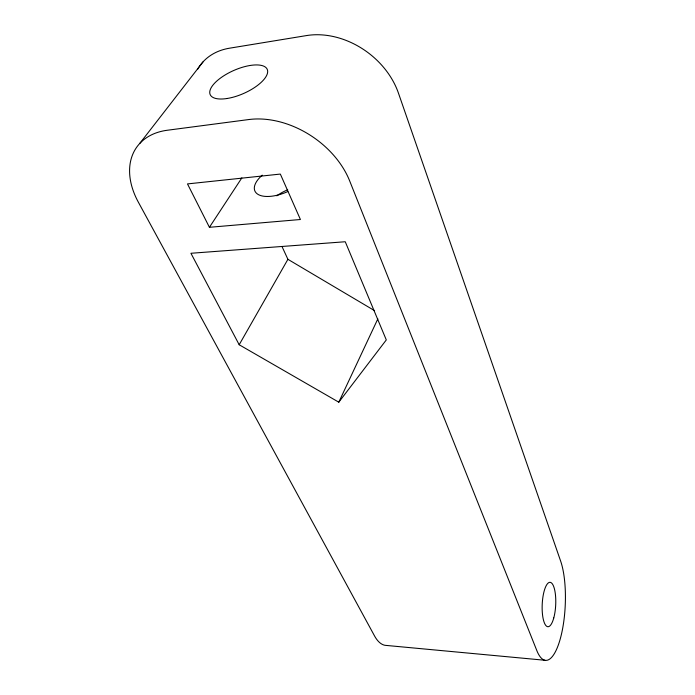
<?xml version="1.0" encoding="UTF-8"?>
<svg xmlns="http://www.w3.org/2000/svg" width="695" height="695" viewBox="0 0 695 695"><rect width="100%" height="100%" fill="white"/><g stroke="black" fill="none" stroke-linecap="round" stroke-linejoin="round"><path stroke-width="1.04" d="M338.795 402.188L386.298 339.924L345.259 241.747L190.934 253.275L239.184 344.755L338.795 402.188L377.845 318.866M239.184 344.755L287.912 259.313L282.022 246.577M209.421 227.3L300.414 219.507L280.337 174.071L187.485 183.914L209.421 227.3L241.86 177.868M139.747 143.457L203.01 61.907M544.828 660.25L384.969 645.308A52.194 22.058 -86.1 0 1 374.544 635.942L138.322 202.123A78.796 53.619 35.9 0 1 167.304 130.252L248.767 119.549A80.698 58.137 34 0 1 349.698 180.978L536.809 650.546A55.626 16.889 -87.3 0 0 560.578 637.732A55.626 16.889 -87.3 0 0 560.622 561.039L398.435 93.095A74.391 58.198 36.8 0 0 306.452 35.584L229.576 48.19A72.827 53.975 38.6 0 0 197.597 69.37M287.912 259.313L374.553 310.648M287.808 191.542A29.329 13.804 -23.9 0 1 257.758 194.226A29.329 13.804 -23.9 0 1 262.258 175.157M276.784 195.816A28.869 14.091 -23.9 0 1 287.704 189.778M227.248 98.473A31.197 12.51 -23.9 0 0 267.479 70.047A31.197 12.51 -23.9 0 0 221.384 77.414A31.197 12.51 -23.9 0 0 227.248 98.473M553.759 617.977A22.231 6.75 -87.3 0 0 550.744 582.488A22.231 6.75 -87.3 0 0 542.361 613.094A22.231 6.75 -87.3 0 0 553.759 617.977"/></g></svg>
